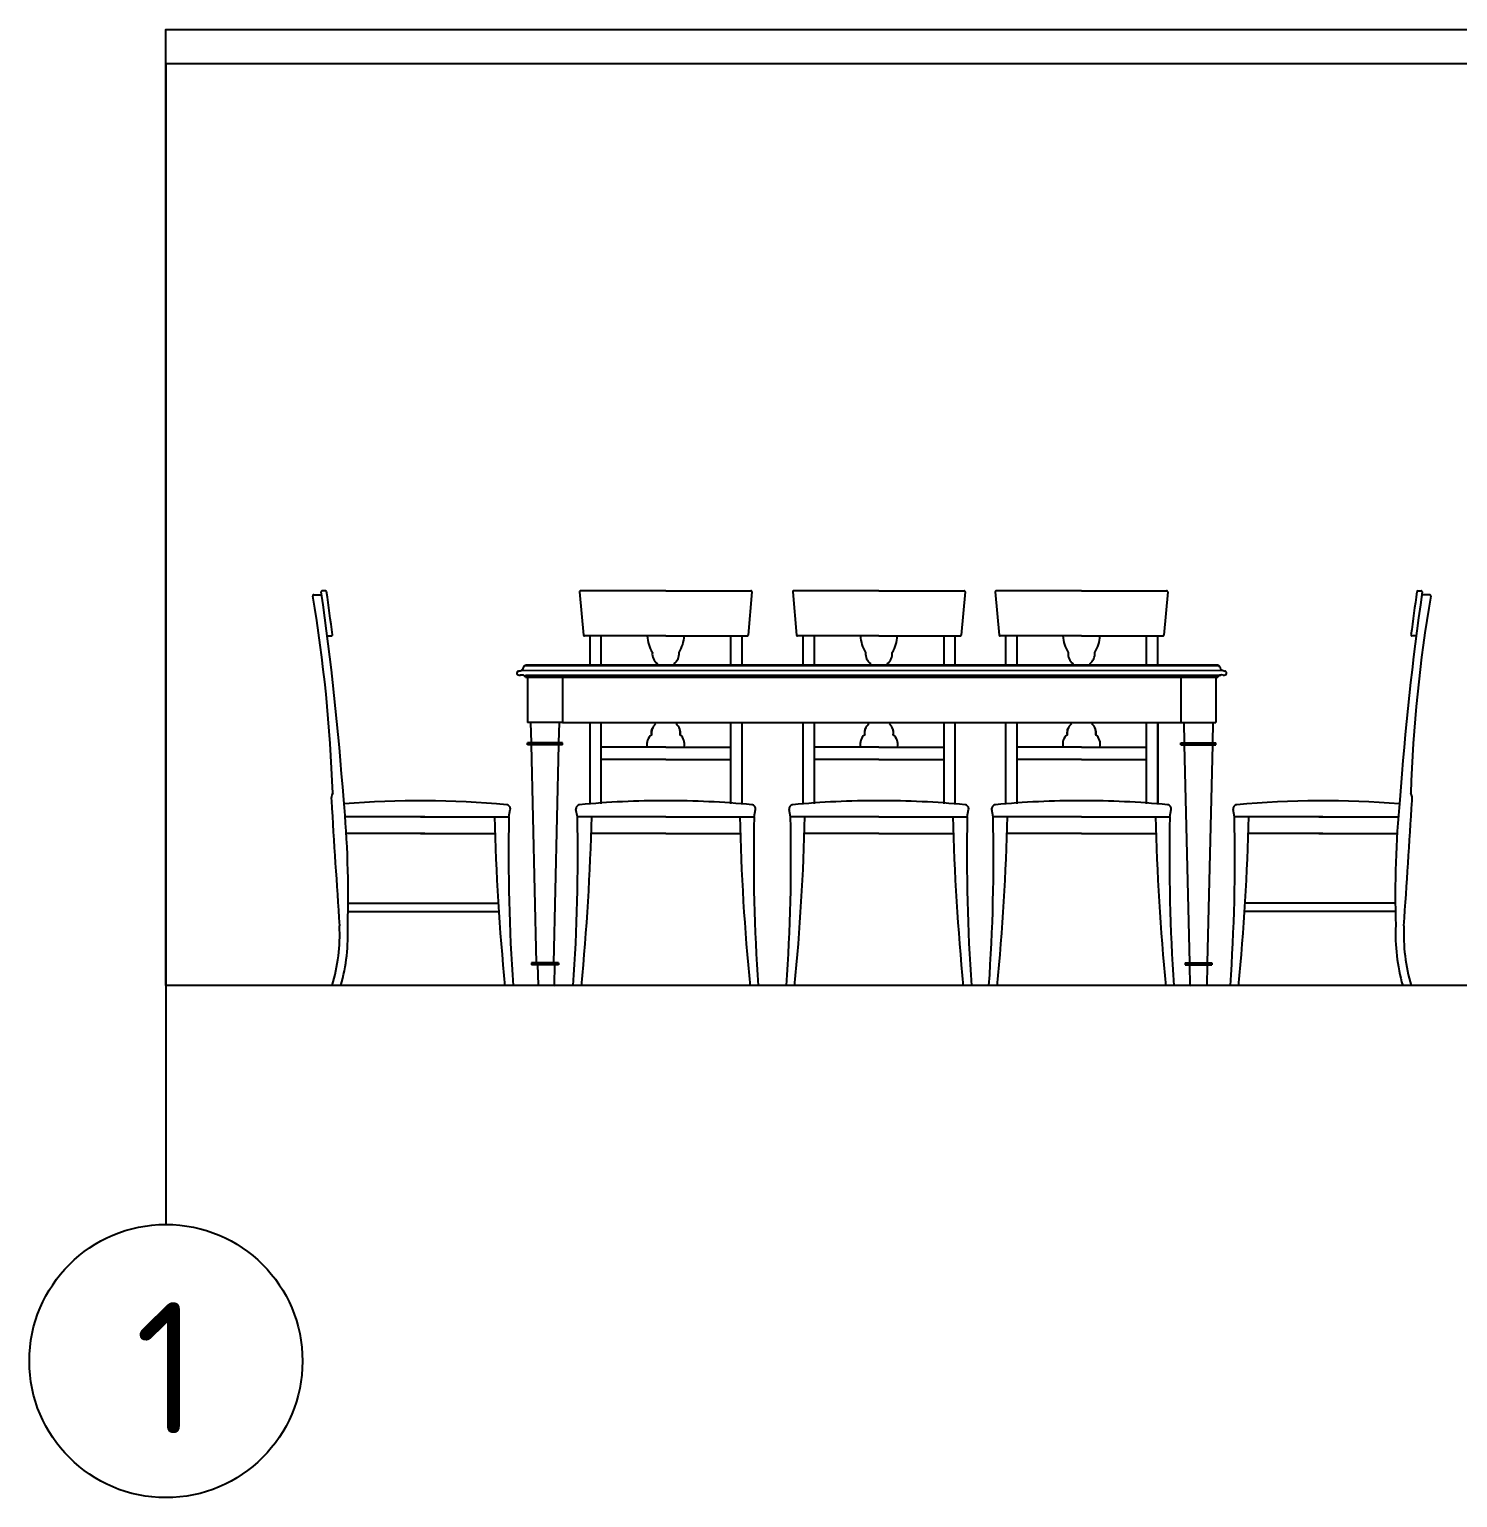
# Model space of a CAD drawing. Header units: millimetres. Extents: x -178199094 to 13669908, y -30538122 to 6091408.
# Drawn here: x 6813418 to 6817602, y 313055 to 317354 of the extents above; entities that cross this region are included whole.
import ezdxf

# ---------------------------------------------------------------- set-up
doc = ezdxf.new("R2010")
doc.units = ezdxf.units.MM
for name, color, linetype in [('FUR', 42, 'Continuous'), ('Plan 1', 7, 'Continuous'), ('TEFRIŞ', 11, 'Continuous')]:
    doc.layers.add(name, color=color, linetype=linetype)
doc.styles.add('gost', font='GOST Common.ttf')

msp = doc.modelspace()

# ---------------------------------------------------------------- linework, layer by layer
at = {"color": 253}
msp.add_line((6813818.44277, 317254.34743), (6813818.44277, 314554.34743), dxfattribs=at)
at = {"color": 18, "true_color": 0x000000}
msp.add_lwpolyline([(6813818.44277, 317254.34743), (6813818.44277, 317354.34743), (6824168.44277, 317354.34743), (6824168.44277, 317254.34743)], dxfattribs=at)
at = {"color": 253}
msp.add_lwpolyline([(6813818.44277, 314554.34743), (6813818.44277, 313854.52743)], dxfattribs=at)
at = {"color": 33}
for points in [[(6814908.34211, 314555.38333), (6814956.48406, 314554.33677)], [(6816866.70006, 314554.34743), (6816818.55811, 314553.30087)]]:
    msp.add_lwpolyline(points, dxfattribs=at)
at = {"color": 18, "true_color": 0x000000}
msp.add_circle((6813818.44277, 313454.52743), 400, dxfattribs=at)
at = {"layer": 'FUR', "color": 18, "true_color": 0x000000}
msp.add_lwpolyline([(6813818.44277, 317254.34743), (6824168.44277, 317254.34743), (6824168.44277, 314554.34743), (6813818.44277, 314554.34743), (6813818.44277, 317254.34743)], dxfattribs=at)
at = {"layer": 'TEFRIŞ', "color": 33}
for p, q in [((6814251.38578, 315698.259), (6814271.86694, 315698.259)), ((6814285.98711, 315710.30018), (6814276.22712, 315710.30018)), ((6815029.76908, 315707.01734), (6815041.26293, 315580.58501)), ((6815282.3353, 315710.30018), (6815032.76701, 315710.30018)), ((6815282.3353, 315710.30018), (6815531.9036, 315710.30018)), ((6815534.90153, 315707.01734), (6815523.40768, 315580.58501)), ((6815654.19231, 315707.01734), (6815665.68616, 315580.58501)), ((6815906.75854, 315710.30018), (6815657.19024, 315710.30018)), ((6815906.75854, 315710.30018), (6816156.32683, 315710.30018)), ((6816159.32476, 315707.01734), (6816147.83091, 315580.58501)), ((6816247.39439, 315707.01734), (6816258.88823, 315580.58501)), ((6816499.96061, 315710.30018), (6816250.39232, 315710.30018)), ((6816499.96061, 315710.30018), (6816749.5289, 315710.30018)), ((6816752.52683, 315707.01734), (6816741.03299, 315580.58501)), ((6817485.32929, 315710.30018), (6817495.08928, 315710.30018)), ((6817519.93063, 315698.259), (6817499.44946, 315698.259)), ((6814290.8003, 315577.84726), (6814303.22022, 315577.84726)), ((6815282.3353, 315577.84726), (6815044.26086, 315577.84726)), ((6815059.57358, 315577.84726), (6815059.57358, 315493.58706)), ((6815092.68681, 315577.84726), (6815092.68681, 315493.59129)), ((6815282.3353, 315577.84726), (6815520.40975, 315577.84726)), ((6815471.9838, 315577.84726), (6815471.9838, 315493.63976)), ((6815505.09703, 315577.84726), (6815505.09703, 315493.644)), ((6815906.75854, 315577.84726), (6815668.68409, 315577.84726)), ((6815683.99681, 315577.84726), (6815683.99681, 315493.58706)), ((6815717.11004, 315577.84726), (6815717.11004, 315493.59129)), ((6815906.75854, 315577.84726), (6816144.83298, 315577.84726)), ((6816096.40703, 315577.84726), (6816096.40703, 315493.63976)), ((6816129.52026, 315577.84726), (6816129.52026, 315493.644)), ((6816499.96061, 315577.84726), (6816261.88617, 315577.84726)), ((6816277.19888, 315577.84726), (6816277.19888, 315493.58706)), ((6816310.31211, 315577.84726), (6816310.31211, 315493.59129)), ((6816499.96061, 315577.84726), (6816738.03505, 315577.84726)), ((6816689.60911, 315577.84726), (6816689.60911, 315493.63976)), ((6816722.72234, 315577.84726), (6816722.72234, 315493.644)), ((6817480.51611, 315577.84726), (6817468.09618, 315577.84726)), ((6814869.07487, 315491.15501), (6816902.25431, 315491.41422)), ((6814869.07979, 315491.15735), (6814871.50184, 315491.15735)), ((6814871.50184, 315493.55904), (6816899.82733, 315493.81824)), ((6814871.50184, 315491.15735), (6814871.50184, 315493.56138)), ((6816899.82733, 315491.41656), (6816899.82733, 315493.82059)), ((6816902.24939, 315491.41656), (6816899.82733, 315491.41656)), ((6814858.63384, 315477.10443), (6816912.69534, 315477.36363)), ((6814871.50311, 315457.43551), (6816839.62019, 315457.69472)), ((6814877.5237, 315457.43551), (6814871.50311, 315457.43551)), ((6814871.51155, 315463.15201), (6816907.88288, 315463.41121)), ((6814877.5237, 315457.43551), (6814877.5237, 315324.98259)), ((6814979.87368, 315457.43551), (6814979.87368, 315324.98259)), ((6816533.84192, 315457.69472), (6816899.82606, 315457.69472)), ((6816791.44272, 315457.43551), (6816791.44272, 315324.98259)), ((6816893.80547, 315457.69472), (6816839.62019, 315457.69472)), ((6816893.7927, 315457.43551), (6816893.7927, 315324.98259)), ((6816893.80547, 315457.69472), (6816899.82606, 315457.69472)), ((6814979.87368, 315324.98259), (6814877.5237, 315324.98259)), ((6814886.55458, 315324.98259), (6814887.8634, 315264.77672)), ((6814969.53398, 315264.77672), (6814970.8428, 315324.98259)), ((6814979.87368, 315324.98259), (6816791.44272, 315324.98259)), ((6815059.57358, 315324.98259), (6815059.57358, 315086.27978)), ((6815092.68681, 315324.98259), (6815092.68681, 315086.27978)), ((6815471.9838, 315324.98259), (6815471.9838, 315086.27978)), ((6815505.09703, 315324.98259), (6815505.09703, 315086.27978)), ((6815683.99681, 315324.98259), (6815683.99681, 315086.27978)), ((6815717.11004, 315324.98259), (6815717.11004, 315086.27978)), ((6816096.40703, 315324.98259), (6816096.40703, 315086.27978)), ((6816129.52026, 315324.98259), (6816129.52026, 315086.27978)), ((6816277.19888, 315324.98259), (6816277.19888, 315086.27978)), ((6816310.31211, 315324.98259), (6816310.31211, 315086.27978)), ((6816689.60911, 315324.98259), (6816689.60911, 315086.27978)), ((6816722.72234, 315324.98259), (6816722.72234, 315086.27978)), ((6816791.44272, 315324.98259), (6816893.7927, 315324.98259)), ((6816801.78242, 315264.77672), (6816800.4736, 315324.98259)), ((6816884.76182, 315324.98259), (6816883.453, 315264.77672)), ((6814979.87368, 315264.77672), (6814877.5237, 315264.77672)), ((6814877.5237, 315258.75614), (6814877.5237, 315264.77672)), ((6814979.87368, 315258.75614), (6814979.87368, 315264.77672)), ((6816791.44272, 315258.75614), (6816791.44272, 315264.77672)), ((6816791.44272, 315264.77672), (6816893.7927, 315264.77672)), ((6816893.7927, 315258.75614), (6816893.7927, 315264.77672)), ((6814979.87368, 315258.75614), (6814877.5237, 315258.75614)), ((6814887.99429, 315258.75614), (6814903.17664, 314620.57389)), ((6814954.22075, 314620.57389), (6814969.4031, 315258.75614)), ((6815282.3353, 315252.73555), (6815092.68681, 315252.73555)), ((6815282.3353, 315252.73555), (6815471.9838, 315252.73555)), ((6815906.75854, 315252.73555), (6815717.11004, 315252.73555)), ((6815906.75854, 315252.73555), (6816096.40703, 315252.73555)), ((6816499.96061, 315252.73555), (6816310.31211, 315252.73555)), ((6816499.96061, 315252.73555), (6816689.60911, 315252.73555)), ((6816791.44272, 315258.75614), (6816893.7927, 315258.75614)), ((6816817.09566, 314620.57389), (6816801.91331, 315258.75614)), ((6816883.32212, 315258.75614), (6816868.13977, 314620.57389)), ((6815282.3353, 315216.61202), (6815092.68681, 315216.61202)), ((6815282.3353, 315216.61202), (6815471.9838, 315216.61202)), ((6815906.75854, 315216.61202), (6815717.11004, 315216.61202)), ((6815906.75854, 315216.61202), (6816096.40703, 315216.61202)), ((6816499.96061, 315216.61202), (6816310.31211, 315216.61202)), ((6816499.96061, 315216.61202), (6816689.60911, 315216.61202)), ((6814576.36919, 315048.03558), (6814343.35322, 315048.03558)), ((6814564.32802, 315048.03558), (6814823.21327, 315048.03558)), ((6814823.21327, 315048.03558), (6814827.15768, 315069.52243)), ((6815023.45005, 315048.03558), (6815019.50564, 315069.52243)), ((6815282.3353, 315048.03558), (6815023.45005, 315048.03558)), ((6815282.3353, 315048.03558), (6815541.22055, 315048.03558)), ((6815541.22055, 315048.03558), (6815545.16497, 315069.52243)), ((6815647.87329, 315048.03558), (6815643.92887, 315069.52243)), ((6815906.75854, 315048.03558), (6815647.87329, 315048.03558)), ((6815906.75854, 315048.03558), (6816165.64379, 315048.03558)), ((6816165.64379, 315048.03558), (6816169.5882, 315069.52243)), ((6816241.07536, 315048.03558), (6816237.13095, 315069.52243)), ((6816499.96061, 315048.03558), (6816241.07536, 315048.03558)), ((6816499.96061, 315048.03558), (6816758.84586, 315048.03558)), ((6816758.84586, 315048.03558), (6816762.79027, 315069.52243)), ((6816948.10313, 315048.03558), (6816944.15872, 315069.52243)), ((6817206.98838, 315048.03558), (6816948.10313, 315048.03558)), ((6817194.94721, 315048.03558), (6817427.96318, 315048.03558)), ((6814576.36919, 314999.87089), (6814346.6876, 314999.87089)), ((6814564.32802, 314999.87089), (6814782.43165, 314999.87089)), ((6815282.3353, 314999.87089), (6815064.23168, 314999.87089)), ((6815282.3353, 314999.87089), (6815500.43893, 314999.87089)), ((6815906.75854, 314999.87089), (6815688.65491, 314999.87089)), ((6815906.75854, 314999.87089), (6816124.86216, 314999.87089)), ((6816499.96061, 314999.87089), (6816281.85698, 314999.87089)), ((6816499.96061, 314999.87089), (6816718.06424, 314999.87089)), ((6817206.98838, 314999.87089), (6816988.88476, 314999.87089)), ((6817194.94721, 314999.87089), (6817424.6288, 314999.87089)), ((6814352.1184, 314795.17092), (6814791.91971, 314795.17092)), ((6817419.198, 314795.17092), (6816979.39669, 314795.17092)), ((6814351.82945, 314771.08857), (6814793.4451, 314771.08857)), ((6817419.48695, 314771.08857), (6816977.87131, 314771.08857)), ((6814967.83251, 314620.57389), (6814889.56487, 314620.57389)), ((6814889.56487, 314620.57389), (6814889.56487, 314614.5533)), ((6814967.83251, 314620.57389), (6814967.83251, 314614.5533)), ((6816803.48389, 314620.57389), (6816803.48389, 314614.5533)), ((6816803.48389, 314620.57389), (6816881.75153, 314620.57389)), ((6816881.75153, 314620.57389), (6816881.75153, 314614.5533)), ((6814967.83251, 314614.5533), (6814889.56487, 314614.5533)), ((6814907.03329, 314615.58921), (6814908.34211, 314555.38333)), ((6814956.50682, 314555.38334), (6814957.81564, 314615.58921)), ((6816803.48389, 314614.5533), (6816881.75153, 314614.5533)), ((6816818.53536, 314554.34743), (6816817.22654, 314614.5533)), ((6816868.00888, 314614.5533), (6816866.70006, 314554.34743))]:
    msp.add_line(p, q, dxfattribs=at)
msp.add_lwpolyline([(6816723.67971, 315324.98259), (6816723.67971, 315086.20024)], dxfattribs=at)
for centre, radius, start, end in [((6814251.38578, 315695.24871), 3.01029, 90, 189.64463157), ((6809994.82501, 314971.89431), 4314.57597, 1.93836893, 9.64463157), ((6814271.86694, 315695.24871), 3.01029, 8.09996018, 90), ((6814276.22712, 315707.28988), 3.01029, 90, 188.17396318), ((6805611.10621, 314462.64607), 8751.04354, 4.16554814, 8.173963176), ((6814285.98711, 315707.28988), 3.01029, 8.17962719, 90), ((6805626.94863, 314462.64607), 8751.04354, 7.343886672, 8.179627194), ((6815032.76701, 315707.28988), 3.01029, 90, 185.19442891), ((6815531.9036, 315707.28988), 3.01029, 354.80557109, 90), ((6815657.19024, 315707.28988), 3.01029, 90, 185.19442891), ((6816156.32683, 315707.28988), 3.01029, 354.80557109, 90), ((6816250.39232, 315707.28988), 3.01029, 90, 185.19442891), ((6816749.5289, 315707.28988), 3.01029, 354.80557109, 90), ((6826160.21019, 314462.64607), 8751.04354, 171.826036824, 175.83445186), ((6821776.49139, 314971.89431), 4314.57597, 170.35536843, 178.06163107), ((6826144.36778, 314462.64607), 8751.04354, 171.820372806, 172.656113328), ((6817485.32929, 315707.28988), 3.01029, 90, 171.82037281), ((6817495.08928, 315707.28988), 3.01029, 351.82603682, 90), ((6817499.44946, 315695.24871), 3.01029, 90, 171.90003982), ((6817519.93063, 315695.24871), 3.01029, 350.35536843, 90), ((6814303.22022, 315580.85755), 3.01029, 270, 7.34388667), ((6815044.26086, 315580.85755), 3.01029, 185.19442891, 270), ((6815328.78494, 315582.86153), 100.75976, 182.85248093, 211.85556834), ((6815235.88567, 315582.86153), 100.75976, 328.14443166, 357.14751907), ((6815520.40975, 315580.85755), 3.01029, 270, 354.80557109), ((6815668.68409, 315580.85755), 3.01029, 185.19442891, 270), ((6815953.20817, 315582.86153), 100.75976, 182.85248093, 211.85556834), ((6815860.3089, 315582.86153), 100.75976, 328.14443166, 357.14751907), ((6816144.83298, 315580.85755), 3.01029, 270, 354.80557109), ((6816261.88617, 315580.85755), 3.01029, 185.19442891, 270), ((6816546.41024, 315582.86153), 100.75976, 182.85248093, 211.85556834), ((6816453.51098, 315582.86153), 100.75976, 328.14443166, 357.14751907), ((6816738.03505, 315580.85755), 3.01029, 270, 354.80557109), ((6817468.09618, 315580.85755), 3.01029, 172.65611333, 270), ((6815279.60538, 315526.25238), 36.56514, 174.61716076, 234.2707488), ((6815285.06523, 315526.25238), 36.56514, 305.7292512, 5.38283924), ((6815904.02861, 315526.25238), 36.56514, 174.61716076, 234.2707488), ((6815909.48846, 315526.25238), 36.56514, 305.7292512, 5.38283924), ((6816497.23068, 315526.25238), 36.56514, 174.61716076, 234.2707488), ((6816502.69054, 315526.25238), 36.56514, 305.7292512, 5.38283924), ((6814852.77613, 315489.93172), 14.1015, 283.42428146, 305.71006118), ((6814857.71549, 315485.62108), 7.8276, 295.4383856, 336.64486775), ((6814856.23608, 315486.47892), 9.52219, 333.53092743, 0.64031238), ((6814871.61747, 315485.82046), 5.90951, 115.4310408, 172.56335741), ((6815127.96373, 315508.73882), 130.85632, 353.36202476, 354.66384799), ((6815436.70687, 315508.73882), 130.85632, 185.33615201, 186.63522711), ((6815752.38697, 315508.73882), 130.85632, 353.36202476, 354.66384799), ((6816061.13011, 315508.73882), 130.85632, 185.33615201, 186.63522711), ((6816345.58904, 315508.73882), 130.85632, 353.36202476, 354.66384799), ((6816654.33218, 315508.73882), 130.85632, 185.33615201, 186.63522711), ((6816899.7117, 315486.07967), 5.90951, 7.43664259, 64.5689592), ((6816915.09309, 315486.73812), 9.52219, 179.35968762, 206.46907257), ((6816913.61368, 315485.88029), 7.8276, 203.35513225, 244.5616144), ((6816918.55305, 315490.19093), 14.1015, 234.28993882, 256.57571854), ((6814852.32498, 315469.186), 5.96908, 157.61197709, 197.03150472), ((6814851.5202, 315468.73454), 5.06431, 193.73709848, 254.94581516), ((6814852.37335, 315469.14704), 6.02633, 130.1782425, 157.48124683), ((6814852.53718, 315468.40389), 6.71068, 107.70902705, 127.20445752), ((6814855.09555, 315483.64485), 20.41732, 255.53302599, 273.99202188), ((6814827.24306, 315576.81547), 104.64057, 282.82814203, 286.00259064), ((6814859.21944, 315421.5415), 41.82464, 84.10600119, 94.10275316), ((6814862.754, 315452.10447), 11.05528, 58.43688425, 88.20793165), ((6814863.8639, 315455.01526), 8.01344, 17.57923691, 54.44819279), ((6816907.46528, 315455.27447), 8.01344, 125.55180721, 162.42076309), ((6816908.57517, 315452.36368), 11.05528, 91.79206835, 121.56311575), ((6816912.10973, 315421.80071), 41.82464, 85.89724684, 95.89399881), ((6816916.23362, 315483.90406), 20.41732, 266.00797812, 284.46697401), ((6816944.08611, 315577.07468), 104.64057, 253.99740936, 257.17185797), ((6816918.79199, 315468.6631), 6.71068, 52.79554248, 72.29097295), ((6816919.80897, 315468.99374), 5.06431, 285.05418484, 346.26290152), ((6816918.95583, 315469.40625), 6.02633, 22.51875317, 49.8217575), ((6816919.00419, 315469.4452), 5.96908, 342.96849528, 22.38802291), ((6815276.46027, 315294.41623), 36.69234, 158.49224724, 188.71113537), ((6815277.00059, 315292.69936), 36.69234, 131.32265158, 188.71113537), ((6815309.13191, 315385.98642), 86.58479, 224.79367768, 229.38947577), ((6815256.61934, 315385.98642), 86.58479, 310.61052423, 315.20632232), ((6815288.75065, 315292.69936), 36.69234, 351.28886463, 48.67734842), ((6815288.21033, 315294.41623), 36.69234, 351.28886463, 21.50775276), ((6815900.88351, 315294.41623), 36.69234, 158.49224724, 188.71113537), ((6815901.42383, 315292.69936), 36.69234, 131.32265158, 188.71113537), ((6815933.55514, 315385.98642), 86.58479, 224.79367768, 229.38947577), ((6815881.04257, 315385.98642), 86.58479, 310.61052423, 315.20632232), ((6815913.17389, 315292.69936), 36.69234, 351.28886463, 48.67734842), ((6815912.63357, 315294.41623), 36.69234, 351.28886463, 21.50775276), ((6816494.08558, 315294.41623), 36.69234, 158.49224724, 188.71113537), ((6816494.6259, 315292.69936), 36.69234, 131.32265158, 188.71113537), ((6816526.75721, 315385.98642), 86.58479, 224.79367768, 229.38947577), ((6816474.24465, 315385.98642), 86.58479, 310.61052423, 315.20632232), ((6816506.37596, 315292.69936), 36.69234, 351.28886463, 48.67734842), ((6816505.83564, 315294.41623), 36.69234, 351.28886463, 21.50775276), ((6815264.09167, 315260.82362), 36.84046, 130.44789699, 192.68220536), ((6815300.57893, 315260.82362), 36.84046, 347.31779464, 49.55210301), ((6815888.51491, 315260.82362), 36.84046, 130.44789699, 192.68220536), ((6815925.00217, 315260.82362), 36.84046, 347.31779464, 49.55210301), ((6816481.71698, 315260.82362), 36.84046, 130.44789699, 192.68220536), ((6816518.20424, 315260.82362), 36.84046, 347.31779464, 49.55210301), ((6814334.74429, 315101.54125), 32.23232, 149.6398634, 189.75044367), ((6870724.13612, 318579.90436), 56528.61352, 183.53334095, 183.906111163), ((6811381.21975, 314818.77341), 2970.99241, 358.29215498, 5.39884255), ((6814564.32802, 312399.28089), 2696.21695, 84.63466608, 94.76927539), ((6815282.3353, 312399.28089), 2696.21695, 90, 95.36533392), ((6815282.3353, 312399.28089), 2696.21695, 84.63466608, 90), ((6815906.75854, 312399.28089), 2696.21695, 90, 95.36533392), ((6815906.75854, 312399.28089), 2696.21695, 84.63466608, 90), ((6816499.96061, 312399.28089), 2696.21695, 90, 95.36533392), ((6816499.96061, 312399.28089), 2696.21695, 84.63466608, 90), ((6817206.98838, 312399.28089), 2696.21695, 85.23072461, 95.36533392), ((6820390.09666, 314818.77341), 2970.99241, 174.60115745, 181.70784502), ((6761047.18028, 318579.90436), 56528.61352, 356.093888836, 356.466659048), ((6817436.57211, 315101.54125), 32.23232, 350.24955633, 30.3601366), ((6821540.84288, 315210.56071), 6761.6945, 181.369387344, 185.583774512), ((6814815.31441, 315071.69654), 12.04117, 349.59783695, 84.63466608), ((6820128.6352, 314930.4452), 5306.72492, 178.73029329, 184.06406876), ((6809718.02812, 314930.4452), 5306.72492, 355.93593124, 1.26970671), ((6815031.34891, 315071.69654), 12.04117, 95.36533392, 190.40216305), ((6808305.82045, 315210.56071), 6761.6945, 354.416225488, 358.630612656), ((6822258.85016, 315210.56071), 6761.6945, 181.369387344, 185.583774512), ((6815533.32169, 315071.69654), 12.04117, 349.59783695, 84.63466608), ((6820846.64248, 314930.4452), 5306.72492, 178.73029329, 184.06406876), ((6810342.45136, 314930.4452), 5306.72492, 355.93593124, 1.26970671), ((6815655.77215, 315071.69654), 12.04117, 95.36533392, 190.40216305), ((6808930.24368, 315210.56071), 6761.6945, 354.416225488, 358.630612656), ((6822883.27339, 315210.56071), 6761.6945, 181.369387344, 185.583774512), ((6816157.74493, 315071.69654), 12.04117, 349.59783695, 84.63466608), ((6821471.06572, 314930.4452), 5306.72492, 178.73029329, 184.06406876), ((6810935.65343, 314930.4452), 5306.72492, 355.93593124, 1.26970671), ((6816248.97422, 315071.69654), 12.04117, 95.36533392, 190.40216305), ((6809523.44575, 315210.56071), 6761.6945, 354.416225488, 358.630612656), ((6823476.47547, 315210.56071), 6761.6945, 181.369387344, 185.583774512), ((6816750.947, 315071.69654), 12.04117, 349.59783695, 84.63466608), ((6822064.26779, 314930.4452), 5306.72492, 178.73029329, 184.06406876), ((6811642.6812, 314930.4452), 5306.72492, 355.93593124, 1.26970671), ((6816956.00199, 315071.69654), 12.04117, 95.36533392, 190.40216305), ((6810230.47353, 315210.56071), 6761.6945, 354.416225488, 358.630612656), ((6813805.945, 314704.18328), 521.48711, 343.30217407, 2.73632411), ((6813805.945, 314704.18329), 545.56946, 344.0593665, 2.73632411), ((6817965.3714, 314704.18329), 545.56946, 177.26367589, 195.9406335), ((6817965.3714, 314704.18329), 521.48711, 177.26367589, 196.69782594), ((6814304.44297, 314554.32746), 1, 0, 0)]:
    msp.add_arc(centre, radius, start, end, dxfattribs=at)

# ---------------------------------------------------------------- texts
at = {"layer": 'Plan 1', "insert": (6813728.26263, 313626.92322), "char_height": 384.8748082, "attachment_point": 1, "style": 'gost'}
msp.add_mtext_dynamic_manual_height_columns('\\pt231.70618;1', width=384.8748082, gutter_width=0.54982, heights=[0], dxfattribs=at)

doc.saveas('drawing.dxf')
